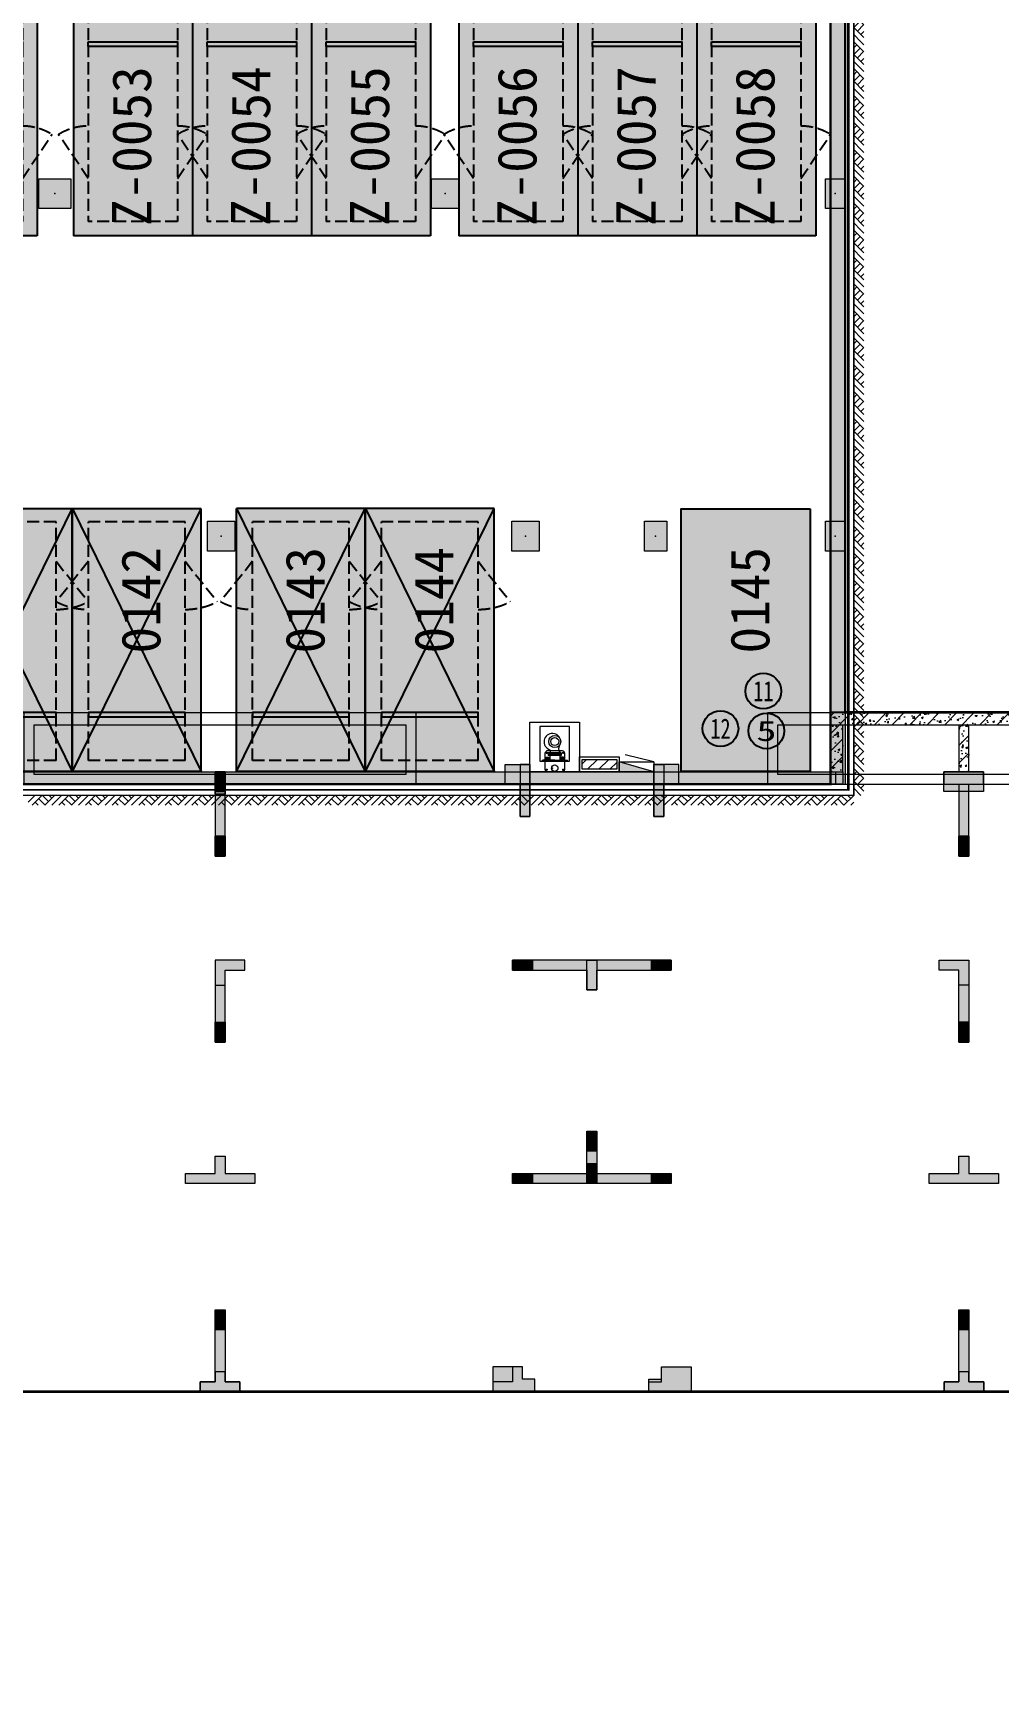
# Model space of a CAD drawing. Extents: x -264757 to 86229, y 4049843 to 4347093.
# Drawn here: x -10723 to 8754, y 4205315 to 4238703 of the extents above; entities that cross this region are included whole.
import ezdxf
from ezdxf.enums import TextEntityAlignment as Align

# ---------------------------------------------------------------- set-up
doc = ezdxf.new("R2010")
doc.units = 0
doc.header["$LTSCALE"] = 1000
doc.header["$MEASUREMENT"] = 0
doc.linetypes.add('AX-01DK-PB01$1$A-001-车位参照B1$0$A-001-车位参照B1$0$A-001-车位参照B1$0$A-H4-001-基本图形$0$A-001-车位B1$0$DASH', pattern=[0.35, 0.25, -0.1])
doc.linetypes.add('DASH', pattern=[0.35, 0.25, -0.1])
for name, color, linetype in [('不利因素11-尽端停车', 7, 'Continuous'), ('不利因素12-不满足一次性出车', 7, 'Continuous'), ('不利因素5-单面靠墙', 7, 'Continuous'), ('不可售车位', 255, 'Continuous'), ('大车位', 7, 'Continuous'), ('子母车位', 7, 'Continuous')]:
    doc.layers.add(name, color=color, linetype=linetype)
doc.layers.add('无关图层', color=8, linetype='Continuous', lineweight=0)
doc.layers.add('车位归属楼栋范围线', color=7, linetype='Continuous', true_color=0x19e6c7)
doc.styles.add('AX-ACK-BIANH1$0$黑体', font='simhei.ttf')
doc.styles.add('SX-ACK-PB01-WNC-ALL$0$黑体', font='simhei.ttf')
doc.styles.add('黑体', font='simhei.ttf')

# ---------------------------------------------------------------- blocks, each defined once
blk = doc.blocks.new('A$C741380cb')
at = {"layer": '子母车位', "true_color": 0x0617f9}
h = blk.add_hatch(color=5, dxfattribs=at)
h.dxf.hatch_style = 1
h.paths.add_polyline_path([(2400, 0), (2400, -10400), (0, -10400), (0, 0)])
blk = doc.blocks.new('子母车位1')
at = {"layer": '子母车位', "color": 8, "linetype": 'AX-01DK-PB01$1$A-001-车位参照B1$0$A-001-车位参照B1$0$A-001-车位参照B1$0$A-H4-001-基本图形$0$A-001-车位B1$0$DASH'}
for p, q in [((330318, -478521), (332118, -478521)), ((330318, -478521), (330318, -483071, 0)), ((332118, -478521), (332118, -483071, 0)), ((330318, -483071, 0), (332118, -483071, 0)), ((330318, -483621, 0), (332118, -483621, 0)), ((330318, -483621, 0), (330318, -488371)), ((332118, -483621, 0), (332118, -488371)), ((330318, -488371), (332118, -488371))]:
    blk.add_line(p, q, dxfattribs=at)
at = {"layer": '子母车位', "color": 83}
for p, q in [((330018, -483371, 0), (330018, -488671)), ((330018, -483371, 0), (332418, -483371, 0)), ((332418, -483371, 0), (332418, -488671)), ((330018, -488671), (332418, -488671))]:
    blk.add_line(p, q, dxfattribs=at)
blk.add_lwpolyline([(332418, -478271), (330018, -478271), (330018, -483371), (332418, -483371)], close=True, dxfattribs=at)
at = {"layer": '子母车位'}
blk.add_lwpolyline([(332118, -479521), (330318, -479521), (330318, -479621), (332118, -479621)], close=True, dxfattribs=at)
at = {"layer": '子母车位', "linetype": 'AX-01DK-PB01$1$A-001-车位参照B1$0$A-001-车位参照B1$0$A-001-车位参照B1$0$A-H4-001-基本图形$0$A-001-车位B1$0$DASH'}
for points in [[(330318, -482171), (329718, -481249)], [(332118, -482171), (332718, -481249)]]:
    blk.add_lwpolyline(points, dxfattribs=at)
at = {"layer": '子母车位', "elevation": 0}
blk.add_lwpolyline([(332118, -484621), (330318, -484621), (330318, -484721), (332118, -484721)], close=True, dxfattribs=at)
at = {"layer": '子母车位', "linetype": 'AX-01DK-PB01$1$A-001-车位参照B1$0$A-001-车位参照B1$0$A-001-车位参照B1$0$A-H4-001-基本图形$0$A-001-车位B1$0$DASH', "elevation": 0}
for points in [[(330318, -487471), (329718, -486549)], [(332118, -487471), (332718, -486549)]]:
    blk.add_lwpolyline(points, dxfattribs=at)
at = {"layer": '子母车位', "linetype": 'AX-01DK-PB01$1$A-001-车位参照B1$0$A-001-车位参照B1$0$A-001-车位参照B1$0$A-H4-001-基本图形$0$A-001-车位B1$0$DASH'}
for centre, start, end in [((330318, -482171, 0), 89.9997, 123.0554), ((332118, -482171, 0), 56.9439, 89.9997), ((330318, -487471), 89.9997, 123.0554), ((332118, -487471), 56.9439, 89.9997)]:
    blk.add_arc(centre, 1100, start, end, dxfattribs=at)
at = {"layer": '子母车位', "rotation": 179.9996583709065}
blk.add_blockref('A$C741380cb', (332418, -488671), dxfattribs=at)
blk = doc.blocks.new('子母车位2')
at = {"layer": '子母车位', "xscale": 1.000000693082614, "yscale": 0.9664691433954647, "rotation": 180.0003416290934}
blk.add_blockref('子母车位1', (332421, -475033, 0), dxfattribs=at)
blk = doc.blocks.new('大车位1')
at = {"layer": '大车位', "true_color": 0xe806f9}
h = blk.add_hatch(color=6, dxfattribs=at)
h.dxf.hatch_style = 1
h.paths.add_polyline_path([(2400, 6000), (2400, 0), (0, 0), (0, 6000)])
at = {"layer": '大车位', "color": 83}
for p, q in [((0, 0), (0, 6000, 0)), ((2400, 6000, 0), (0, 6000, 0)), ((2400, 0), (2400, 6000, 0)), ((2400, 0), (0, 0))]:
    blk.add_line(p, q, dxfattribs=at)
at = {"layer": '大车位', "color": 8, "linetype": 'AX-01DK-PB01$1$A-001-车位参照B1$0$A-001-车位参照B1$0$A-001-车位参照B1$0$A-H4-001-基本图形$0$A-001-车位B1$0$DASH'}
for p, q in [((2100, 5700, 0), (300, 5700, 0)), ((300, 250), (300, 5700, 0)), ((2100, 250), (2100, 5700, 0)), ((2100, 250), (300, 250))]:
    blk.add_line(p, q, dxfattribs=at)
at = {"layer": '大车位', "color": 83, "elevation": 0}
blk.add_lwpolyline([(0, 6000), (2400, 0)], dxfattribs=at)
at = {"layer": '大车位', "color": 83}
blk.add_lwpolyline([(0, 0), (2400, 6000)], dxfattribs=at)
at = {"layer": '大车位', "linetype": 'AX-01DK-PB01$1$A-001-车位参照B1$0$A-001-车位参照B1$0$A-001-车位参照B1$0$A-H4-001-基本图形$0$A-001-车位B1$0$DASH'}
for points in [[(300, 4800), (-300, 3878)], [(2100, 4800), (2700, 3878)]]:
    blk.add_lwpolyline(points, dxfattribs=at)
at = {"layer": '大车位'}
blk.add_lwpolyline([(300, 1250), (2100, 1250), (2100, 1350), (300, 1350)], close=True, dxfattribs=at)
at = {"layer": '大车位', "linetype": 'AX-01DK-PB01$1$A-001-车位参照B1$0$A-001-车位参照B1$0$A-001-车位参照B1$0$A-H4-001-基本图形$0$A-001-车位B1$0$DASH'}
for centre, start, end in [((300, 4800, 0), 236.9443, 270), ((2100, 4800, 0), 270, 303.0557)]:
    blk.add_arc(centre, 1100, start, end, dxfattribs=at)
blk = doc.blocks.new('AX-01DK-PB01$0$A$Ca5f8eab7')
at = {"layer": '大车位', "xscale": 1.081473333332633, "yscale": 0.8833333333330953, "rotation": 270}
blk.add_blockref('大车位1', (0, 2595.558), dxfattribs=at)
blk = doc.blocks.new('A$Cb3c6a58e')
at = {"layer": '不可售车位', "true_color": 0x757b8a}
h = blk.add_hatch(color=8, dxfattribs=at)
h.dxf.hatch_style = 1
h.paths.add_polyline_path([(0, 5300), (0, 0), (-2600, 0), (-2600, 5300)])
at = {"layer": '不可售车位', "color": 8, "true_color": 0x757b8a}
blk.add_lwpolyline([(0, 5300), (0, 0), (-2600, 0), (-2600, 5300)], close=True, dxfattribs=at)
blk = doc.blocks.new('SX-ACK-PB01-WNC-ALL$0$20200722.21183209')
at = {"layer": '不利因素5-单面靠墙', "true_color": 0x6d711d}
h = blk.add_hatch(color=66, dxfattribs=at)
h.dxf.hatch_style = 1
edge = h.paths.add_edge_path()
edge.add_arc((360, 360), 360, 0, 360)
at = {"layer": '不利因素5-单面靠墙'}
blk.add_circle((360, 360), 360, dxfattribs=at)
at = {"layer": '不利因素5-单面靠墙', "style": 'SX-ACK-PB01-WNC-ALL$0$黑体', "width": 1.390625}
blk.add_text('5', height=407, dxfattribs=at).set_placement((156, 156), (564, 156), align=Align.FIT)
blk = doc.blocks.new('20200722.21185040')
at = {"layer": '不利因素11-尽端停车', "true_color": 0xf21b23}
h = blk.add_hatch(color=240, dxfattribs=at)
h.dxf.hatch_style = 1
edge = h.paths.add_edge_path()
edge.add_arc((360, 360), 360, 0, 360)
at = {"layer": '不利因素11-尽端停车'}
blk.add_circle((360, 360), 360, dxfattribs=at)
at = {"layer": '不利因素11-尽端停车', "style": '黑体', "width": 0.695313}
blk.add_text('11', height=407.3, dxfattribs=at).set_placement((156, 156), (564, 156), align=Align.FIT)
blk = doc.blocks.new('20200722.21185335')
at = {"layer": '不利因素12-不满足一次性出车', "true_color": 0x201adc}
h = blk.add_hatch(color=182, dxfattribs=at)
h.dxf.hatch_style = 1
edge = h.paths.add_edge_path()
edge.add_arc((360, 360), 360, 0, 360)
at = {"layer": '不利因素12-不满足一次性出车'}
blk.add_circle((360, 360), 360, dxfattribs=at)
at = {"layer": '不利因素12-不满足一次性出车', "style": '黑体', "width": 0.695313}
blk.add_text('12', height=407.3, dxfattribs=at).set_placement((156, 156), (564, 156), align=Align.FIT)
blk = doc.blocks.new('AX-01DK-PB01$1$$LinePat$素土夯实')
at = {"layer": '无关图层'}
for p, q in [((0, -210), (210, 0)), ((120, -300), (420, 0)), ((420, 0), (608, -188)), ((495, -300), (795, 0)), ((615, 0), (705, -90)), ((210, -210), (300, -300)), ((315, -105), (502, -293)), ((705, -300), (795, -210))]:
    blk.add_line(p, q, dxfattribs=at)
blk = doc.blocks.new('SX-CK-PB001-WNC$1$20211103.13313888')
at = {"layer": '无关图层'}
h = blk.add_hatch(color=256, dxfattribs=at)
h.dxf.hatch_style = 1
h.paths.add_polyline_path([(0, 600), (400, 600), (400, 0), (0, 0)])
blk.add_lwpolyline([(0, 600), (400, 600), (400, 0), (0, 0)], close=True, dxfattribs=at)
blk.add_point((200, 300), dxfattribs=at)
blk = doc.blocks.new('SX-CK-PB001-WNC$1$20211103.13313578')
at = {"layer": '无关图层'}
h = blk.add_hatch(color=256, dxfattribs=at)
h.dxf.hatch_style = 1
h.paths.add_polyline_path([(0, 600), (450, 600), (450, 0), (0, 0)])
blk.add_lwpolyline([(0, 600), (450, 600), (450, 0), (0, 0)], close=True, dxfattribs=at)
blk.add_point((225, 300), dxfattribs=at)
blk = doc.blocks.new('PX-03CK-JSK$0$PX-CKB-P01-JSK$0$$0$水泵')
at = {"layer": '无关图层'}
for p, q in [((-25148, 231515, 0), (-25148, 231195, 0)), ((-25135, 231525, 0), (-25095, 231525, 0)), ((-25116, 231543, 0), (-25116, 231511, 0)), ((-25116, 231511, 0), (-25116, 231507, 0)), ((-24798, 231565, 0), (-25098, 231565, 0)), ((-24903, 231492, 0), (-24880, 231492, 0)), ((-24804, 231524, 0), (-24764, 231524, 0)), ((-24785, 231542, 0), (-24785, 231510, 0)), ((-24785, 231510, 0), (-24785, 231506, 0)), ((-24748, 231195, 0), (-24748, 231515, 0)), ((-24644, 231352, 0), (-25244, 231352, 0)), ((-25244, 231352, 0), (-25244, 230652, 0)), ((-24950, 231351, 0), (-25204, 231351, 0)), ((-25204, 231351, 0), (-25204, 231330, 0)), ((-24950, 231330, 0), (-25204, 231330, 0)), ((-25136, 231186, 0), (-25096, 231186, 0)), ((-25106, 231185, 0), (-25129, 231185, 0)), ((-25120, 231330, 0), (-25120, 231273, 0)), ((-25120, 231273, 0), (-25070, 231273, 0)), ((-25117, 231204, 0), (-25117, 231172, 0)), ((-25117, 231172, 0), (-25117, 231168, 0)), ((-25108, 231323, 0), (-25067, 231323, 0)), ((-25108, 231284, 0), (-25108, 231323, 0)), ((-25070, 231284, 0), (-25108, 231284, 0)), ((-25103, 231315, 0), (-25103, 231292, 0)), ((-25085, 231320, 0), (-25098, 231320, 0)), ((-25098, 231287, 0), (-25084, 231287, 0)), ((-25098, 231145, 0), (-24798, 231145, 0)), ((-25084, 231323, 0), (-25084, 231284, 0)), ((-25084, 231310, 0), (-25052, 231310, 0)), ((-25084, 231297, 0), (-25052, 231297, 0)), ((-25055, 231310, 0), (-25083, 231310, 0)), ((-25077, 231185, 0), (-25077, 231238, 0)), ((-25077, 231215, 0), (-24815, 231215, 0)), ((-25077, 231208, 0), (-24815, 231208, 0)), ((-25077, 231185, 0), (-24815, 231185, 0)), ((-25076, 231238, 0), (-24815, 231238, 0)), ((-25070, 231273, 0), (-25070, 231284, 0)), ((-25067, 231323, 0), (-25067, 231330, 0)), ((-25052, 231328, 0), (-25052, 231239, 0)), ((-24950, 231351, 0), (-24696, 231351, 0)), ((-24950, 231330, 0), (-24696, 231330, 0)), ((-24846, 231239, 0), (-24846, 231328, 0)), ((-24846, 231312, 0), (-24807, 231312, 0)), ((-24844, 231299, 0), (-24806, 231299, 0)), ((-24827, 231323, 0), (-24827, 231330, 0)), ((-24785, 231323, 0), (-24827, 231323, 0)), ((-24824, 231284, 0), (-24785, 231284, 0)), ((-24824, 231273, 0), (-24824, 231284, 0)), ((-24773, 231273, 0), (-24824, 231273, 0)), ((-24815, 231185, 0), (-24815, 231238, 0)), ((-24807, 231322, 0), (-24807, 231284, 0)), ((-24793, 231319, 0), (-24807, 231319, 0)), ((-24807, 231289, 0), (-24793, 231289, 0)), ((-24781, 231136, 0), (-24805, 231136, 0)), ((-24804, 231186, 0), (-24764, 231186, 0)), ((-24788, 231294, 0), (-24788, 231314, 0)), ((-24785, 231284, 0), (-24785, 231323, 0)), ((-24785, 231205, 0), (-24785, 231173, 0)), ((-24785, 231173, 0), (-24785, 231169, 0)), ((-24773, 231324, 0), (-24773, 231332, 0)), ((-24773, 231330, 0), (-24773, 231273, 0)), ((-24696, 231351, 0), (-24696, 231330, 0)), ((-24644, 230652, 0), (-24644, 231352, 0)), ((-25244, 230652, 0), (-24644, 230652, 0))]:
    blk.add_line(p, q, dxfattribs=at)
for centre, radius in [((-25117, 231525, 0), 8.75), ((-24944, 231492, 0), 65), ((-24891, 231492, 0), 7.88), ((-24785, 231524, 0), 8.75), ((-25117, 231186, 0), 8.75), ((-24945, 230955, 0), 122), ((-24785, 231186, 0), 8.75), ((-24945, 230955, 0), 80.5)]:
    blk.add_circle(centre, radius, dxfattribs=at)
for centre, radius, start, end in [((-25098, 231515, 0), 50, 90.0002, 180.0002), ((-24798, 231515, 0), 50, 0.0002, 90.0002), ((-25098, 231195, 0), 50, 180.0002, 270.0002), ((-25098, 231315, 0), 5.18, 90.0002, 180.0002), ((-25098, 231292, 0), 5.18, 180.0002, 270.0002), ((-24899, 230961, 0), 169, 185.2838, 71.5275), ((-25165, 231098, 0), 142, 319.6544, 36.6268), ((-24826, 231152, 0), 34.6, 117.9765, 237.6187), ((-24798, 231195, 0), 50, 270.0002, 0.0002), ((-24793, 231314, 0), 5.18, 0.0002, 90.0002), ((-24793, 231294, 0), 5.18, 270.0002, 0.0002)]:
    blk.add_arc(centre, radius, start, end, dxfattribs=at)
blk = doc.blocks.new('PX-03CK-XHS$1$$TWTSYS$00000508')
at = {"layer": '无关图层'}
for p, q in [((-0.5, 0.5), (0.324, 1.224)), ((-0.5, 0.5), (-0.5, -0.5)), ((-0.5, -0.5), (0.5, 0.5)), ((0.5, 0.5), (-0.5, 0.5)), ((0.5, -0.5), (0.5, 0.5)), ((-0.5, -0.5), (0.5, -0.5))]:
    blk.add_line(p, q, dxfattribs=at)
blk.add_solid([(0.5, -0.5), (0.5, 0.5), (-0.5, -0.5)], dxfattribs=at)

msp = doc.modelspace()

# ---------------------------------------------------------------- hatches: boundary and pattern name
at = {"layer": '无关图层'}
for points in [[(5358.1, 4223807.1), (5658, 4223557), (5662.7, 4244913.2), (5362.7, 4244913.3)], [(-15989.8, 4223559), (5458, 4223557.1), (5458, 4223807.1), (-15989.7, 4223809)], [(-7052.4, 4223408), (-6852.4, 4223408), (-6852.4, 4223808), (-7052.4, 4223808)], [(-6852.4, 4223808), (-7052.4, 4223808), (-7052.4, 4223408), (-6852.4, 4223408)], [(-7052.4, 4223808), (-6852.4, 4223808), (-6852.4, 4223408), (-7052.4, 4223408)], [(-7052.4, 4223358), (-7052.4, 4223808), (-6852.4, 4223808), (-6852.4, 4223358)], [(-1202.6, 4223958), (-702.6, 4223958), (-702.6, 4222908), (-902.6, 4222908), (-902.6, 4223558), (-1202.6, 4223558)], [(2297.8, 4223958), (1797.8, 4223958), (1797.8, 4222908), (1997.8, 4222908), (1997.8, 4223558), (2297.8, 4223558)], [(7647.4, 4223808), (8447.4, 4223808), (8447.4, 4223408), (7647.4, 4223408)], [(-7052.4, 4222108), (-6852.4, 4222108), (-6852.4, 4222508), (-7052.4, 4222508)], [(-6852.4, 4222508), (-7052.4, 4222508), (-7052.4, 4222108), (-6852.4, 4222108)], [(-7052.4, 4222508), (-6852.4, 4222508), (-6852.4, 4222108), (-7052.4, 4222108)], [(-7052.4, 4222108), (-7052.4, 4222508), (-6852.4, 4222508), (-6852.4, 4222108)], [(7947.6, 4222108), (8147.6, 4222108), (8147.6, 4222508), (7947.6, 4222508)], [(8147.6, 4222508), (7947.6, 4222508), (7947.6, 4222108), (8147.6, 4222108)], [(7947.6, 4222508), (8147.6, 4222508), (8147.6, 4222108), (7947.6, 4222108)], [(7947.6, 4222108), (7947.6, 4222508), (8147.6, 4222508), (8147.6, 4222108)], [(-6452.2, 4220008), (-7052.2, 4220008), (-7052.2, 4219508), (-6852.2, 4219508), (-6852.2, 4219808), (-6452.2, 4219808)], [(-652.2, 4219808), (-1052.2, 4219808), (-1052.2, 4220008), (-652.2, 4220008)], [(-652.2, 4219808), (-1052.2, 4219808), (-1052.2, 4220008), (-652.2, 4220008)], [(-652.2, 4219808), (-1052.2, 4219808), (-1052.2, 4220008), (-652.2, 4220008)], [(447.6, 4219408), (447.6, 4220008), (647.6, 4220008), (647.6, 4219408)], [(1747.8, 4220008), (2147.8, 4220008), (2147.8, 4219808), (1747.8, 4219808)], [(1747.8, 4220008), (2147.8, 4220008), (2147.8, 4219808), (1747.8, 4219808)], [(1747.8, 4220008), (2147.8, 4220008), (2147.8, 4219808), (1747.8, 4219808)], [(7547.4, 4220008), (8147.4, 4220008), (8147.4, 4219508), (7947.4, 4219508), (7947.4, 4219808), (7547.4, 4219808)], [(-6852.2, 4218358), (-7052.2, 4218358), (-7052.2, 4218758), (-6852.2, 4218758)], [(7947.4, 4218358), (8147.4, 4218358), (8147.4, 4218758), (7947.4, 4218758)], [(447.6, 4216158), (447.6, 4216558), (647.6, 4216558), (647.6, 4216158)], [(-6852.4, 4215708), (-6252.4, 4215708), (-6252.4, 4215508), (-7652.4, 4215508), (-7652.4, 4215708), (-7052.4, 4215708), (-7052.4, 4216058), (-6852.4, 4216058)], [(8147.6, 4215708), (8747.6, 4215708), (8747.6, 4215508), (7347.6, 4215508), (7347.6, 4215708), (7947.6, 4215708), (7947.6, 4216058), (8147.6, 4216058)], [(-652.4, 4215508), (-1052.4, 4215508), (-1052.4, 4215708), (-652.4, 4215708)], [(447.6, 4215908), (647.6, 4215908), (647.6, 4215508), (447.6, 4215508)], [(1747.6, 4215708), (2147.6, 4215708), (2147.6, 4215508), (1747.6, 4215508)], [(-7052.4, 4212958), (-6852.4, 4212958), (-6852.4, 4212558), (-7052.4, 4212558)], [(-7052.4, 4212558), (-7052.4, 4212958), (-6852.4, 4212958), (-6852.4, 4212558)], [(7947.6, 4212958), (8147.6, 4212958), (8147.6, 4212558), (7947.6, 4212558)], [(7947.6, 4212558), (7947.6, 4212958), (8147.6, 4212958), (8147.6, 4212558)], [(-6852.4, 4211508), (-6852.4, 4211708), (-7052.4, 4211708), (-7052.4, 4211508), (-7352.4, 4211508), (-7352.4, 4211308), (-6552.4, 4211308), (-6552.4, 4211508)], [(-602, 4211308), (-602, 4211558), (-852, 4211558), (-852, 4211808), (-1052, 4211808), (-1452, 4211808), (-1452, 4211308), (-1052, 4211308)], [(1697.6, 4211308), (1697.6, 4211558), (1947.6, 4211558), (1947.6, 4211808), (2147.6, 4211808), (2547.6, 4211808), (2547.6, 4211308), (2147.6, 4211308)], [(8147.6, 4211508), (8147.6, 4211708), (7947.6, 4211708), (7947.6, 4211508), (7647.6, 4211508), (7647.6, 4211308), (8447.6, 4211308), (8447.6, 4211508)]]:
    msp.add_hatch(color=256, dxfattribs=at).paths.add_polyline_path(points)
h = msp.add_hatch(dxfattribs=at)
h.set_pattern_fill('钢筋混凝土', color=256, scale=100)
h.set_pattern_definition([(45, (-100794.6, 4064618.02), (-176.7767, 176.7767), []), (50, (-100794.6, 4064618), (717.2602, -62.7521), [75, -825]), (355, (-100794.6, 4064618), (-138.7513, 752.1921), [60, -660]), (100.4514, (-100734.8, 4064612.8), (578.5094, 689.4395), [63.7402, -701.142]), (46.1842, (-100794.6, 4064818), (1067.241, -165.519), [112.5, -1237.5]), (96.6356, (-100705.7, 4064804.2), (934.6627, 974.118), [95.6103, -1051.713]), (351.1842, (-100794.6, 4064818), (934.662, 974.1186), [90, -990]), (21, (-100694.6, 4064768), (596.907, -402.6189), [75, -825]), (326, (-100694.6, 4064768), (243.3153, 725.15), [60, -660]), (71.4514, (-100644.86, 4064734.5), (840.2226, 322.5305), [63.7402, -701.142]), (37.5, (-100794.6, 4064618.02), (12.15986, 332.89385), [0, -652, 0, -670, 0, -662.5]), (7.5, (-100794.6, 4064618.02), (263.06954, 394.4117), [0, -382, 0, -637, 0, -252.5]), (327.5, (-101017.6, 4064618.02), (533.82244, -22.55487), [0, -250, 0, -780, 0, -1035]), (317.5, (-101117.6, 4064618), (583.1862, 100.105), [0, -325, 0, -518, 0, -735])])
h.paths.add_polyline_path([(5655.4, 4244664.1), (5355.4, 4244664.1), (5360.4, 4225007.7), (5660.4, 4225007.7)])
h = msp.add_hatch(color=256, dxfattribs=at)
h.dxf.hatch_style = 1
h.paths.add_polyline_path([(-10609.6, 4235768), (-9959.6, 4235768), (-9959.6, 4235168), (-10609.6, 4235168)])
h = msp.add_hatch(color=256, dxfattribs=at)
h.dxf.hatch_style = 1
h.paths.add_polyline_path([(-2689.6, 4235768), (-2139.6, 4235768), (-2139.6, 4235168), (-2689.6, 4235168)])
h = msp.add_hatch(color=256, dxfattribs=at)
h.dxf.hatch_style = 1
h.paths.add_polyline_path([(-7204.6, 4228858.5), (-6654.6, 4228858.5), (-6654.6, 4228258.5), (-7204.6, 4228258.5)])
h = msp.add_hatch(color=256, dxfattribs=at)
h.dxf.hatch_style = 1
h.paths.add_polyline_path([(-1069.6, 4228858.5), (-519.6, 4228858.5), (-519.6, 4228258.5), (-1069.6, 4228258.5)])
h = msp.add_hatch(dxfattribs=at)
h.set_pattern_fill('ARMORED', color=256, scale=50, style=0)
h.set_pattern_definition([(50, (-745717.3, 4083025.8), (358.63009, -31.37607), [37.5, -412.5]), (355, (-745717.3, 4083025.8), (-69.37567, 376.09607), [30, -330]), (100.4514, (-745687.4, 4083023.2), (289.25469, 344.71977), [31.8701, -350.57106]), (46.1842, (-745717.3, 4083125.8), (533.62052, -82.7595), [56.25, -618.75]), (96.6356, (-745672.8, 4083118.9), (467.33135, 487.05894), [47.80514, -525.8565]), (351.1842, (-745717.3, 4083125.8), (467.33097, 487.0593), [45, -495]), (21, (-745667.3, 4083100.8), (298.45353, -201.30945), [37.5, -412.5]), (326, (-745667.3, 4083100.8), (121.65767, 362.57502), [30, -330]), (71.4514, (-745642.42, 4083084.02), (420.11131, 161.26525), [31.8701, -350.57106]), (37.5, (-745717.29, 4083025.8), (6.079928, 166.446927), [0, -326, 0, -335, 0, -331.25]), (7.5, (-745717.29, 4083025.8), (131.53477, 197.205856), [0, -191, 0, -318.5, 0, -126.25]), (327.5, (-745828.79, 4083025.8), (266.911218, -11.277436), [0, -125, 0, -390, 0, -517.5]), (317.5, (-745878.8, 4083025.8), (291.593085, 50.05249), [0, -162.5, 0, -259, 0, -367.5]), (45, (-745717.3, 4083025.8), (-176.776695, 176.776695), [])])
h.paths.add_polyline_path([(5357.4, 4223807.7), (5607.4, 4223808), (5607.4, 4224758), (7947.6, 4224758), (7947.6, 4223808), (8147.6, 4223808), (8147.6, 4224758), (11797.6, 4224758), (11797.6, 4223808), (12047.6, 4223808), (12047.6, 4225008), (5357.4, 4225007.7)])
h = msp.add_hatch(dxfattribs=at)
h.set_pattern_fill('ANSI31', color=256, scale=100, angle=360)
h.set_pattern_definition([(45, (47862.48, 148199.4), (-112.2532015, 112.2532015), [])])
h.paths.add_polyline_path([(347.4, 4224057.9), (1047.4, 4224057.9), (1047.4, 4223858), (347.4, 4223858)])
h = msp.add_hatch(dxfattribs=at)
h.set_pattern_fill('ARMORED', color=256, scale=100)
h.set_pattern_definition([(50, (-1091489.44, 3827820.52), (358.63009, -31.37607), [37.5, -412.5]), (355, (-1091489.44, 3827820.52), (-69.37567, 376.09607), [30, -330]), (100.4514, (-1091459.56, 3827817.9), (289.25469, 344.71977), [31.8701, -350.57106]), (46.1842, (-1091489.44, 3827920.52), (533.62052, -82.7595), [56.25, -618.75]), (96.6356, (-1091444.97, 3827913.63), (467.33135, 487.05894), [47.80514, -525.8565]), (351.1842, (-1091489.44, 3827920.5), (467.33097, 487.0593), [45, -495]), (21, (-1091439.44, 3827895.52), (298.453526, -201.309445), [37.5, -412.5]), (326, (-1091439.44, 3827895.52), (121.65767, 362.57502), [30, -330]), (71.4514, (-1091414.57, 3827878.75), (420.11131, 161.26525), [31.8701, -350.57106]), (37.5, (-1091489.44, 3827820.52), (6.079928, 166.446927), [0, -326, 0, -335, 0, -331.25]), (7.5, (-1091489.44, 3827820.52), (131.53477, 197.205856), [0, -191, 0, -318.5, 0, -126.25]), (327.5, (-1091600.94, 3827820.52), (266.911218, -11.277436), [0, -125, 0, -390, 0, -517.5]), (317.5, (-1091650.94, 3827820.52), (291.593085, 50.05249), [0, -162.5, 0, -259, 0, -367.5]), (45, (-1091489.44, 3827820.52), (-176.776695, 176.776695), [])])
h.paths.add_polyline_path([(-22053, 4223808), (5608, 4223808), (5608, 4223558), (-21753, 4223558), (-21752.7, 4211308), (-22053, 4211308)])
h = msp.add_hatch(color=256, dxfattribs=at)
h.dxf.hatch_style = 1
h.paths.add_polyline_path([(-7052.4, 4223808), (-6852.2, 4223808), (-6852.2, 4222108), (-7052.4, 4222108)])
h = msp.add_hatch(color=256, dxfattribs=at)
h.dxf.hatch_style = 1
h.paths.add_polyline_path([(-902.6, 4223958), (-902.6, 4223558), (-902.6, 4222908), (-702.6, 4222908), (-702.6, 4223958)])
h = msp.add_hatch(color=256, dxfattribs=at)
h.dxf.hatch_style = 1
h.paths.add_polyline_path([(1997.8, 4223958), (1997.6, 4223558), (1997.6, 4222908), (1797.6, 4222908), (1797.8, 4223958)])
h = msp.add_hatch(color=256, dxfattribs=at)
h.dxf.hatch_style = 1
h.paths.add_polyline_path([(1997.8, 4223958), (1997.8, 4223558), (1997.8, 4222908), (1797.8, 4222908), (1797.8, 4223958)])
h = msp.add_hatch(color=256, dxfattribs=at)
h.dxf.hatch_style = 1
h.paths.add_polyline_path([(7947.4, 4222108), (8147.4, 4222108), (8147.4, 4223558), (8447.4, 4223558), (8447.4, 4223808), (7647.4, 4223808), (7647.4, 4223558), (7947.4, 4223558)])
h = msp.add_hatch(color=256, dxfattribs=at)
h.dxf.hatch_style = 1
h.paths.add_polyline_path([(-7052.4, 4218358), (-6852.4, 4218358), (-6852.2, 4219808), (-6452.2, 4219808), (-6452.2, 4220008), (-7052.4, 4220008)])
h = msp.add_hatch(color=256, dxfattribs=at)
h.dxf.hatch_style = 1
h.paths.add_polyline_path([(447.6, 4219808), (447.6, 4219408), (647.6, 4219408), (647.6, 4219808), (2147.6, 4219808), (2147.6, 4220008), (1797.6, 4220008), (1797.6, 4220008), (-702.4, 4220008), (-702.4, 4220008), (-1052.4, 4220008), (-1052.4, 4219808)])
h = msp.add_hatch(color=256, dxfattribs=at)
h.dxf.hatch_style = 1
h.paths.add_polyline_path([(8147.6, 4218358), (7947.6, 4218358), (7947.4, 4219808), (7547.4, 4219808), (7547.4, 4220008), (8147.6, 4220008)])
h = msp.add_hatch(color=256, dxfattribs=at)
h.dxf.hatch_style = 1
h.paths.add_polyline_path([(-1052.4, 4215708), (447.6, 4215708), (447.6, 4216558), (647.6, 4216558), (647.6, 4215708), (2147.6, 4215708), (2147.6, 4215508), (-1052.4, 4215508)])
h = msp.add_hatch(color=256, dxfattribs=at)
h.dxf.hatch_style = 1
h.paths.add_polyline_path([(-7652.4, 4215708), (-7052.4, 4215708), (-7052.4, 4216058), (-6852.4, 4216058), (-6852.4, 4215708), (-6252.4, 4215708), (-6252.4, 4215508), (-7652.4, 4215508)])
h = msp.add_hatch(color=256, dxfattribs=at)
h.dxf.hatch_style = 1
h.paths.add_polyline_path([(7347.6, 4215708), (7947.6, 4215708), (7947.6, 4216058), (8147.6, 4216058), (8147.6, 4215708), (8747.6, 4215708), (8747.6, 4215508), (7347.6, 4215508)])
h = msp.add_hatch(color=256, dxfattribs=at)
h.dxf.hatch_style = 1
h.paths.add_polyline_path([(-7352.4, 4211508), (-7052.4, 4211508), (-7052.4, 4212958), (-6852.4, 4212958), (-6852.4, 4211508), (-6552.4, 4211508), (-6552.4, 4211308), (-7352.4, 4211308)])
h = msp.add_hatch(color=256, dxfattribs=at)
h.dxf.hatch_style = 1
h.paths.add_polyline_path([(7647.6, 4211508), (7947.6, 4211508), (7947.6, 4212958), (8147.6, 4212958), (8147.6, 4211508), (8447.6, 4211508), (8447.6, 4211308), (7647.6, 4211308)])
h = msp.add_hatch(color=256, dxfattribs=at)
h.dxf.hatch_style = 1
h.paths.add_polyline_path([(-602, 4211308), (-602, 4211558), (-852, 4211558), (-852, 4211808), (-1052, 4211808), (-1052, 4211508), (-1452, 4211508), (-1452, 4211308), (-1052, 4211308)])
h = msp.add_hatch(color=256, dxfattribs=at)
h.dxf.hatch_style = 1
h.paths.add_polyline_path([(1697.6, 4211308), (1697.6, 4211508), (1947.6, 4211508), (1947.6, 4211808), (2147.6, 4211808), (2547.6, 4211808), (2547.6, 4211308), (2147.6, 4211308)])

# ---------------------------------------------------------------- linework, layer by layer
for p, q in [((5358.1, 4223807.1), (5362.7, 4244913.3)), ((5658, 4223557), (5662.7, 4244913.2)), ((5707.6, 4223452), (5712.3, 4244621.2)), ((5722.3, 4244611.2), (5717.6, 4223442)), ((5732.3, 4244601.3), (5727.6, 4223431.9)), ((5827.6, 4223331.9), (5832.3, 4244501.6)), ((5832.3, 4244501.6), (5827.6, 4223331.9)), ((-15989.7, 4223809), (5458, 4223807.1)), ((5458, 4223807.1), (5458, 4223557.1)), ((-21685, 4223458), (5707.6, 4223452)), ((5717.6, 4223442), (-21675.1, 4223448)), ((5727.6, 4223431.9), (-21665.1, 4223438)), ((-21565.2, 4223338), (5827.6, 4223331.9)), ((5827.6, 4223331.9), (-21565.2, 4223338)), ((-15989.8, 4223559), (5458, 4223557.1))]:
    msp.add_line(p, q, dxfattribs=at)
for points in [[(5655.4, 4244664.1), (5355.4, 4244664.1), (5355.4, 4225007.7), (5655.4, 4225007.7)], [(-10609.6, 4235768), (-9959.6, 4235768), (-9959.6, 4235168), (-10609.6, 4235168)], [(-2689.6, 4235768), (-2139.6, 4235768), (-2139.6, 4235168), (-2689.6, 4235168)], [(-7204.6, 4228858.5), (-6654.6, 4228858.5), (-6654.6, 4228258.5), (-7204.6, 4228258.5)], [(-1069.6, 4228858.5), (-519.6, 4228858.5), (-519.6, 4228258.5), (-1069.6, 4228258.5)], [(5357.4, 4223807.7), (5607.4, 4223808), (5607.4, 4224758), (7947.6, 4224758), (7947.6, 4223808), (8147.6, 4223808), (8147.6, 4224758), (11797.6, 4224758), (11797.6, 4223808), (12047.6, 4223808), (12047.6, 4225008), (5357.4, 4225007.7)], [(-10702.9, 4223753.4), (-10702.9, 4224753.4), (-3203.2, 4224753.4), (-3203.2, 4223753.4)], [(-702.6, 4224808), (297.4, 4224808), (297.4, 4223808), (-702.6, 4223808)], [(4297.3, 4223753.4), (4297.3, 4224753.4), (11797, 4224753.4), (11797, 4223753.4)], [(297.4, 4224107.9), (1097.4, 4224107.9), (1097.4, 4223808), (297.4, 4223808)], [(347.4, 4224057.9), (1047.4, 4224057.9), (1047.4, 4223858), (347.4, 4223858)], [(-22053, 4223808), (5608, 4223808), (5608, 4223558), (-21753, 4223558), (-21752.7, 4211308), (-22053, 4211308)], [(-7052.4, 4223408), (-6852.4, 4223408), (-6852.4, 4223808), (-7052.4, 4223808)], [(-6852.4, 4223808), (-7052.4, 4223808), (-7052.4, 4223408), (-6852.4, 4223408)], [(-7052.4, 4223808), (-6852.4, 4223808), (-6852.4, 4223408), (-7052.4, 4223408)], [(-7052.4, 4223358), (-7052.4, 4223808), (-6852.4, 4223808), (-6852.4, 4223358)], [(-1202.6, 4223958), (-702.6, 4223958), (-702.6, 4222908), (-902.6, 4222908), (-902.6, 4223558), (-1202.6, 4223558)], [(-902.6, 4223958), (-902.6, 4223558), (-902.6, 4223558), (-902.6, 4222908), (-702.6, 4222908), (-702.6, 4223958)], [(1997.8, 4223958), (1997.6, 4223558), (1997.6, 4223558), (1997.6, 4222908), (1797.6, 4222908), (1797.8, 4223958)], [(1997.8, 4223958), (1997.8, 4223558), (1997.8, 4223558), (1997.8, 4222908), (1797.8, 4222908), (1797.8, 4223958)], [(2297.8, 4223958), (1797.8, 4223958), (1797.8, 4222908), (1997.8, 4222908), (1997.8, 4223558), (2297.8, 4223558)], [(7647.4, 4223808), (8447.4, 4223808), (8447.4, 4223408), (7647.4, 4223408)], [(-7052.4, 4222108), (-6852.4, 4222108), (-6852.4, 4222508), (-7052.4, 4222508)], [(-6852.4, 4222508), (-7052.4, 4222508), (-7052.4, 4222108), (-6852.4, 4222108)], [(-7052.4, 4222508), (-6852.4, 4222508), (-6852.4, 4222108), (-7052.4, 4222108)], [(-7052.4, 4222108), (-7052.4, 4222508), (-6852.4, 4222508), (-6852.4, 4222108)], [(7947.6, 4222108), (8147.6, 4222108), (8147.6, 4222508), (7947.6, 4222508)], [(8147.6, 4222508), (7947.6, 4222508), (7947.6, 4222108), (8147.6, 4222108)], [(7947.6, 4222508), (8147.6, 4222508), (8147.6, 4222108), (7947.6, 4222108)], [(7947.6, 4222108), (7947.6, 4222508), (8147.6, 4222508), (8147.6, 4222108)], [(-7052.4, 4218358), (-6852.4, 4218358), (-6852.2, 4219808), (-6452.2, 4219808), (-6452.2, 4220008), (-6452.2, 4220008), (-7052.4, 4220008)], [(-6452.2, 4220008), (-7052.2, 4220008), (-7052.2, 4219508), (-6852.2, 4219508), (-6852.2, 4219808), (-6452.2, 4219808)], [(1797.6, 4220008), (1797.6, 4220008), (-702.4, 4220008), (-702.4, 4220008), (-1052.4, 4220008), (-1052.4, 4219808), (447.6, 4219808), (447.6, 4219408), (647.6, 4219408), (647.6, 4219808), (2147.6, 4219808), (2147.6, 4220008)], [(-652.2, 4219808), (-1052.2, 4219808), (-1052.2, 4220008), (-652.2, 4220008)], [(-652.2, 4219808), (-1052.2, 4219808), (-1052.2, 4220008), (-652.2, 4220008)], [(-652.2, 4219808), (-1052.2, 4219808), (-1052.2, 4220008), (-652.2, 4220008)], [(447.6, 4219408), (447.6, 4220008), (647.6, 4220008), (647.6, 4219408)], [(1747.8, 4220008), (2147.8, 4220008), (2147.8, 4219808), (1747.8, 4219808)], [(1747.8, 4220008), (2147.8, 4220008), (2147.8, 4219808), (1747.8, 4219808)], [(1747.8, 4220008), (2147.8, 4220008), (2147.8, 4219808), (1747.8, 4219808)], [(8147.6, 4218358), (7947.6, 4218358), (7947.4, 4219808), (7547.4, 4219808), (7547.4, 4220008), (7547.4, 4220008), (8147.6, 4220008)], [(7547.4, 4220008), (8147.4, 4220008), (8147.4, 4219508), (7947.4, 4219508), (7947.4, 4219808), (7547.4, 4219808)], [(-6852.2, 4218358), (-7052.2, 4218358), (-7052.2, 4218758), (-6852.2, 4218758)], [(7947.4, 4218358), (8147.4, 4218358), (8147.4, 4218758), (7947.4, 4218758)], [(-1052.4, 4215708), (447.6, 4215708), (447.6, 4216558), (647.6, 4216558), (647.6, 4215708), (2147.6, 4215708), (2147.6, 4215508), (-1052.4, 4215508)], [(447.6, 4216158), (447.6, 4216558), (647.6, 4216558), (647.6, 4216158)], [(-7652.4, 4215708), (-7052.4, 4215708), (-7052.4, 4216058), (-6852.4, 4216058), (-6852.4, 4215708), (-6252.4, 4215708), (-6252.4, 4215508), (-7652.4, 4215508)], [(-6852.4, 4215708), (-6252.4, 4215708), (-6252.4, 4215508), (-7652.4, 4215508), (-7652.4, 4215708), (-7052.4, 4215708), (-7052.4, 4216058), (-6852.4, 4216058)], [(7347.6, 4215708), (7947.6, 4215708), (7947.6, 4216058), (8147.6, 4216058), (8147.6, 4215708), (8747.6, 4215708), (8747.6, 4215508), (7347.6, 4215508)], [(8147.6, 4215708), (8747.6, 4215708), (8747.6, 4215508), (7347.6, 4215508), (7347.6, 4215708), (7947.6, 4215708), (7947.6, 4216058), (8147.6, 4216058)], [(-652.4, 4215508), (-1052.4, 4215508), (-1052.4, 4215708), (-652.4, 4215708)], [(447.6, 4215908), (647.6, 4215908), (647.6, 4215508), (447.6, 4215508)], [(1747.6, 4215708), (2147.6, 4215708), (2147.6, 4215508), (1747.6, 4215508)], [(-7352.4, 4211508), (-7052.4, 4211508), (-7052.4, 4212958), (-6852.4, 4212958), (-6852.4, 4211508), (-6552.4, 4211508), (-6552.4, 4211308), (-7352.4, 4211308)], [(-7052.4, 4212958), (-6852.4, 4212958), (-6852.4, 4212558), (-7052.4, 4212558)], [(-7052.4, 4212558), (-7052.4, 4212958), (-6852.4, 4212958), (-6852.4, 4212558)], [(7647.6, 4211508), (7947.6, 4211508), (7947.6, 4212958), (8147.6, 4212958), (8147.6, 4211508), (8447.6, 4211508), (8447.6, 4211308), (7647.6, 4211308)], [(7947.6, 4212958), (8147.6, 4212958), (8147.6, 4212558), (7947.6, 4212558)], [(7947.6, 4212558), (7947.6, 4212958), (8147.6, 4212958), (8147.6, 4212558)], [(-6852.4, 4211508), (-6852.4, 4211708), (-7052.4, 4211708), (-7052.4, 4211508), (-7352.4, 4211508), (-7352.4, 4211308), (-6552.4, 4211308), (-6552.4, 4211508)], [(-602, 4211308), (-602, 4211558), (-852, 4211558), (-852, 4211808), (-1052, 4211808), (-1052, 4211508), (-1452, 4211508), (-1452, 4211308), (-1052, 4211308)], [(-602, 4211308), (-602, 4211558), (-852, 4211558), (-852, 4211808), (-1052, 4211808), (-1052, 4211808), (-1452, 4211808), (-1452, 4211308), (-1052, 4211308)], [(1697.6, 4211308), (1697.6, 4211508), (1947.6, 4211508), (1947.6, 4211808), (2147.6, 4211808), (2147.6, 4211808), (2547.6, 4211808), (2547.6, 4211308), (2147.6, 4211308)], [(1697.6, 4211308), (1697.6, 4211558), (1947.6, 4211558), (1947.6, 4211808), (2147.6, 4211808), (2147.6, 4211808), (2547.6, 4211808), (2547.6, 4211308), (2147.6, 4211308)], [(8147.6, 4211508), (8147.6, 4211708), (7947.6, 4211708), (7947.6, 4211508), (7647.6, 4211508), (7647.6, 4211308), (8447.6, 4211308), (8447.6, 4211508)]]:
    msp.add_lwpolyline(points, close=True, dxfattribs=at)
for points in [[(-10003, 4223553.4), (-10902.9, 4223553.4), (-10902.9, 4225003.4), (-3003.2, 4225003.4), (-3003.2, 4223553.4), (-10003, 4223553.4)], [(4997.1, 4223553.4), (4097.3, 4223553.4), (4097.3, 4225003.4), (11997, 4225003.4), (11997, 4223553.4), (4997.1, 4223553.4)]]:
    msp.add_lwpolyline(points, dxfattribs=at)
at = {"layer": '无关图层', "ltscale": 0.5}
for points in [[(-7052.6, 4222108), (-6852.6, 4222108), (-6852.6, 4223558), (-6852.6, 4223558), (-6852.6, 4223808), (-7052.6, 4223808), (-7052.6, 4223558), (-7052.6, 4223558)], [(7947.4, 4222108), (8147.4, 4222108), (8147.4, 4223558), (8447.4, 4223558), (8447.4, 4223808), (7647.4, 4223808), (7647.4, 4223558), (7947.4, 4223558)]]:
    msp.add_lwpolyline(points, close=True, dxfattribs=at)
at = {"layer": '无关图层'}
for p in [(-10284.6, 4235468), (-2414.6, 4235468), (-6929.6, 4228558.5), (-794.6, 4228558.5)]:
    msp.add_point(p, dxfattribs=at)
at = {"layer": '车位归属楼栋范围线', "linetype": 'DASH', "ltscale": 5, "const_width": 50}
msp.add_lwpolyline([(14811.8, 4283730.4), (7462.8, 4283730.4), (7462.8, 4278357), (-173.2, 4278357), (-173.2, 4283752.5), (-3639.9, 4283752.5), (-7857.4, 4283752.5), (-7857.4, 4278357), (-15400.9, 4278357), (-15400.9, 4283696.7), (-18934.2, 4283696.7), (-18934.2, 4267370.4), (-18181.1, 4267370.4), (-18181.1, 4229191), (-15769.4, 4229191), (-15769.9, 4223558), (5358.1, 4223558), (5358.1, 4244664.1), (26760.9, 4244664.1)], dxfattribs=at)
at = {"layer": '车位归属楼栋范围线', "linetype": 'DASH', "ltscale": 5}
for points in [[(12047.6, 4225008, 50, 50, 0), (5655.4, 4225008.1, 50, 50, 0), (5655.4, 4244914.1, 50, 50, 0), (-13339.7, 4244914.1, 50, 50, 0), (-13339.7, 4240463.8, 50, 50, 0), (-18028.6, 4240463.8, 50, 50, 0), (-18028.6, 4233340, 50, 50, 0), (-28653.9, 4233340, 50, 50, 0), (-28653.9, 4215609.5, 50, 50, 0), (-44540.8, 4215609.5, 50, 50, 0), (-44540.8, 4220701.8, 50, 50, 0), (-47318.2, 4220701.8, 50, 50, 0), (-47318.2, 4215647.7, 50, 50, 0), (-52900.5, 4215647.7, 50, 50, 0), (-52900.5, 4209564.5, 50, 50, 0), (-54208.1, 4209564.5, 50, 50, 0), (-54208.1, 4198183, 50, 50, 0)], [(-22049.6, 4211308, 50, 50, 0), (23147.4, 4211308, 50, 50, 0)]]:
    msp.add_lwpolyline(points, format="xyseb", dxfattribs=at)

# ---------------------------------------------------------------- block references
at = {"layer": '不可售车位'}
msp.add_blockref('A$Cb3c6a58e', (4947.1, 4223813.3), dxfattribs=at)
at = {"layer": '大车位', "rotation": 90}
for p in [(-9934.2, 4223813.3, 0), (-7334.2, 4223813.3, 0), (-4024.2, 4223813.7, 0), (-1424.2, 4223813.7, 0)]:
    msp.add_blockref('AX-01DK-PB01$0$A$Ca5f8eab7', p, dxfattribs=at)
at = {"layer": '子母车位', "xscale": -1, "rotation": 180}
for p in [(-13039.6, 4231863.3, 0), (-9910.6, 4231863.1, 0), (-7510.6, 4231863.1, 0), (-5110.6, 4231863.1, 0), (-2139.1, 4231863.3, 0), (260.9, 4231863.3, 0), (2660.9, 4231863.3)]:
    msp.add_blockref('子母车位2', p, dxfattribs=at)
at = {"layer": '无关图层', "yscale": 0.6666666666666666, "zscale": 0.6666666666666666}
for p, xscale, rotation in [((5831, 4238530.6), 0.6827813734437159, 89.98727214429381), ((5830.9, 4237987.8), 0.6827813734437159, 89.98727214429381), ((5830.7, 4237445), 0.6827813734437159, 89.98727214429381), ((5830.6, 4236902.2), 0.6827813734437159, 89.98727214429381), ((5830.5, 4236359.4), 0.6827813734437159, 89.98727214429381), ((5830.4, 4235816.6), 0.6827813734437159, 89.98727214429381), ((5830.3, 4235273.8), 0.6827813734437159, 89.98727214429381), ((5830.1, 4234731), 0.6827813734437159, 89.98727214429381), ((5830, 4234188.2), 0.6827813734437159, 89.98727214429381), ((5829.9, 4233645.3), 0.6827813734437159, 89.98727214429381), ((5829.8, 4233102.5), 0.6827813734437159, 89.98727214429381), ((5829.7, 4232559.7), 0.6827813734437159, 89.98727214429381), ((5829.5, 4232016.9), 0.6827813734437159, 89.98727214429381), ((5829.4, 4231474.1), 0.6827813734437159, 89.98727214429381), ((5829.3, 4230931.3), 0.6827813734437159, 89.98727214429381), ((5829.2, 4230388.5), 0.6827813734437159, 89.98727214429381), ((5829.1, 4229845.7), 0.6827813734437159, 89.98727214429381), ((5828.9, 4229302.9), 0.6827813734437159, 89.98727214429381), ((5828.8, 4228760), 0.6827813734437159, 89.98727214429381), ((5828.7, 4228217.2), 0.6827813734437159, 89.98727214429381), ((5828.6, 4227674.4), 0.6827813734437159, 89.98727214429381), ((5828.5, 4227131.6), 0.6827813734437159, 89.98727214429381), ((5828.3, 4226588.8), 0.6827813734437159, 89.98727214429381), ((5828.2, 4226046), 0.6827813734437159, 89.98727214429381), ((5828.1, 4225503.2), 0.6827813734437159, 89.98727214429381), ((5828, 4224960.4), 0.6827813734437159, 89.98727214429381), ((5827.9, 4224417.5), 0.6827813734437159, 89.98727214429381), ((5827.7, 4223874.7), 0.6827813734437159, 89.98727214429381), ((5827.6, 4223331.9), 0.6827813734437159, 89.98727214429381), ((-10822.9, 4223335.6), 0.6756145979291002, 359.9873319847879), ((-10285.8, 4223335.5), 0.6756145979291002, 359.9873319847879), ((-9748.7, 4223335.4), 0.6756145979291002, 359.9873319847879), ((-9211.6, 4223335.3), 0.6756145979291002, 359.9873319847879), ((-8674.5, 4223335.1), 0.6756145979291002, 359.9873319847879), ((-8137.3, 4223335), 0.6756145979291002, 359.9873319847879), ((-7600.2, 4223334.9), 0.6756145979291002, 359.9873319847879), ((-7063.1, 4223334.8), 0.6756145979291002, 359.9873319847879), ((-6526, 4223334.7), 0.6756145979291002, 359.9873319847879), ((-5988.9, 4223334.5), 0.6756145979291002, 359.9873319847879), ((-5451.8, 4223334.4), 0.6756145979291002, 359.9873319847879), ((-4914.7, 4223334.3), 0.6756145979291002, 359.9873319847879), ((-4377.5, 4223334.2), 0.6756145979291002, 359.9873319847879), ((-3840.4, 4223334.1), 0.6756145979291002, 359.9873319847879), ((-3303.3, 4223333.9), 0.6756145979291002, 359.9873319847879), ((-2766.2, 4223333.8), 0.6756145979291002, 359.9873319847879), ((-2229.1, 4223333.7), 0.6756145979291002, 359.9873319847879), ((-1692, 4223333.6), 0.6756145979291002, 359.9873319847879), ((-1154.9, 4223333.5), 0.6756145979291002, 359.9873319847879), ((-617.7, 4223333.4), 0.6756145979291002, 359.9873319847879), ((-80.6, 4223333.2), 0.6756145979291002, 359.9873319847879), ((456.5, 4223333.1), 0.6756145979291002, 359.9873319847879), ((993.6, 4223333), 0.6756145979291002, 359.9873319847879), ((1530.7, 4223332.9), 0.6756145979291002, 359.9873319847879), ((2067.8, 4223332.8), 0.6756145979291002, 359.9873319847879), ((2604.9, 4223332.6), 0.6756145979291002, 359.9873319847879), ((3142, 4223332.5), 0.6756145979291002, 359.9873319847879), ((3679.2, 4223332.4), 0.6756145979291002, 359.9873319847879), ((4216.3, 4223332.3), 0.6756145979291002, 359.9873319847879), ((4753.4, 4223332.2), 0.6756145979291002, 359.9873319847879), ((5290.5, 4223332), 0.6756145979291002, 359.9873319847879)]:
    msp.add_blockref('AX-01DK-PB01$1$$LinePat$素土夯实', p, dxfattribs=dict(at, xscale=xscale, rotation=rotation))
at = {"layer": '无关图层'}
for name, p in [('SX-CK-PB001-WNC$1$20211103.13313888', (5255.4, 4235168)), ('SX-CK-PB001-WNC$1$20211103.13313578', (1605.4, 4228258.5)), ('SX-CK-PB001-WNC$1$20211103.13313888', (5255.4, 4228258.5)), ('20200722.21185040', (3644.5, 4225075.4, 0)), ('20200722.21185335', (2779.9, 4224318.4, 0)), ('SX-ACK-PB01-WNC-ALL$0$20200722.21183209', (3706.6, 4224272.9, 0))]:
    msp.add_blockref(name, p, dxfattribs=at)
at = {"layer": '无关图层', "rotation": 180}
msp.add_blockref('PX-03CK-JSK$0$PX-CKB-P01-JSK$0$$0$水泵', (-25147.6, 4455372.9, 0), dxfattribs=at)
at = {"layer": '无关图层', "xscale": -700, "yscale": 200, "zscale": 700}
msp.add_blockref('PX-03CK-XHS$1$$TWTSYS$00000508', (1447.4, 4223908), dxfattribs=at)

# ---------------------------------------------------------------- texts
at = {"layer": '无关图层', "style": 'AX-ACK-BIANH1$0$黑体'}
for s, p in [('Z-0053', (-8341.4, 4234814.8, 0)), ('Z-0054', (-5941.3, 4234814.8, 0)), ('Z-0055', (-3541.4, 4234814.8, 0)), ('Z-0056', (-569.9, 4234815, 0)), ('Z-0057', (1830.2, 4234815)), ('Z-0058', (4230.1, 4234815, 0)), ('0142', (-8155.1, 4226194.2)), ('0143', (-4845.1, 4226194.7)), ('0144', (-2245.1, 4226194.7)), ('0145', (4126.2, 4226194.2))]:
    msp.add_text(s, height=788.61, rotation=90, dxfattribs=at).set_placement(p)

doc.saveas('drawing.dxf')
